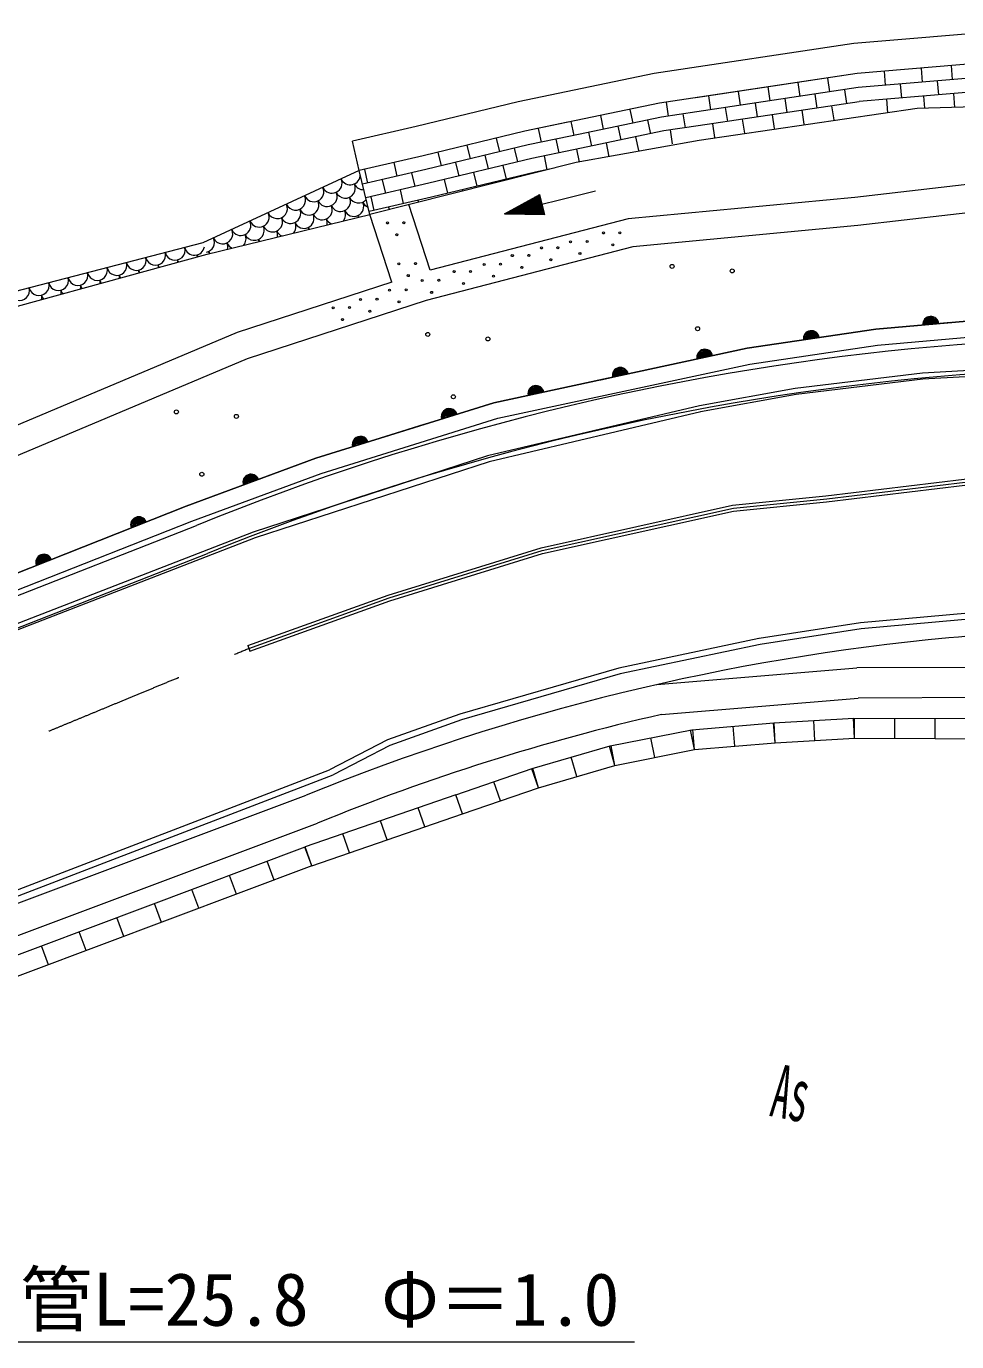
# Model space of a CAD drawing. Units: millimetres, scale not verified. Extents: x 40000 to 680000, y 20000 to 380000.
# Drawn here: x 328674 to 351843, y 296918 to 329664 of the extents above; entities that cross this region are included whole.
import ezdxf
from ezdxf.enums import TextEntityAlignment as Align

# ---------------------------------------------------------------- set-up
doc = ezdxf.new("R2010")
doc.units = ezdxf.units.MM
doc.header["$LTSCALE"] = 1000
doc.linetypes.add('CHAIN', pattern=[18.5, 12, -1.5, 3.5, -1.5])
doc.layers.add('M-BGD', color=7, linetype='Continuous', lineweight=13)
doc.layers.add('M-BMK', color=2, linetype='CHAIN', lineweight=13)
doc.styles.add('ＭＳ ゴシック', font='')
doc.styles.get('ＭＳ ゴシック').set_extended_font_data('MS Gothic')

msp = doc.modelspace()

# ---------------------------------------------------------------- linework, layer by layer
at = {"layer": 'M-BGD'}
for p, q in [((349367, 328488), (345346, 327886)), ((353210, 328462), (349391, 328139)), ((350034, 328544), (350064, 328196)), ((350956, 328622), (350985, 328273)), ((351703, 328685), (351733, 328337)), ((349391, 328138), (345374, 327536)), ((347141, 328155), (347193, 327809)), ((347883, 328266), (347935, 327920)), ((348625, 328377), (348677, 328031)), ((350437, 328227), (350467, 327878)), ((351359, 328305), (351388, 327956)), ((345346, 327886), (345346, 327885)), ((345658, 327933), (345710, 327586)), ((346400, 328044), (346452, 327697)), ((347564, 327864), (347616, 327518)), ((348306, 327975), (348358, 327629)), ((349048, 328086), (349099, 327740)), ((353223, 328112), (349416, 327789)), ((350093, 327847), (350122, 327511)), ((351015, 327925), (351040, 327624)), ((351762, 327988), (351791, 327645)), ((343704, 327597), (343775, 327255)), ((345374, 327536), (344494, 327404)), ((344604, 327775), (344656, 327429)), ((345027, 327484), (345079, 327138)), ((349416, 327787), (345401, 327186)), ((346081, 327642), (346132, 327296)), ((346822, 327753), (346874, 327407)), ((347245, 327462), (347297, 327116)), ((347987, 327573), (348039, 327227)), ((348729, 327684), (348780, 327338)), ((342158, 327276), (341086, 327053)), ((344495, 327404), (342229, 326933)), ((342236, 327292), (342307, 326949)), ((342970, 327444), (343041, 327102)), ((343408, 327178), (343479, 326835)), ((344142, 327331), (344214, 326988)), ((345401, 327186), (344550, 327059)), ((345762, 327240), (345813, 326894)), ((346503, 327351), (346555, 327005)), ((340377, 326881), (340459, 326541)), ((342229, 326933), (341175, 326714)), ((341424, 327123), (341495, 326780)), ((341862, 326857), (341933, 326514)), ((344551, 327058), (342300, 326590)), ((342674, 327025), (342745, 326683)), ((343847, 326912), (343918, 326569)), ((344708, 327083), (344760, 326736)), ((336966, 326073), (336797, 326803)), ((341175, 326714), (338624, 326098)), ((338919, 326529), (339001, 326189)), ((339648, 326705), (339730, 326365)), ((340823, 326629), (340905, 326289)), ((342300, 326590), (341263, 326374)), ((342378, 326606), (342445, 326284)), ((343112, 326759), (343183, 326418)), ((337823, 326271), (337902, 325931)), ((341263, 326375), (338695, 325755)), ((339365, 326277), (339447, 325937)), ((340094, 326453), (340176, 326113)), ((340541, 326201), (340623, 325861)), ((341566, 326437), (341637, 326095)), ((338624, 326098), (337048, 325733)), ((337092, 326102), (337171, 325761)), ((337536, 325846), (337616, 325505)), ((338267, 326015), (338346, 325674)), ((341352, 326037), (338765, 325412)), ((339083, 325849), (339165, 325508)), ((339812, 326025), (339894, 325685)), ((340988, 325949), (340993, 325926)), ((341821, 326133), (341352, 326035)), ((338695, 325755), (337130, 325392)), ((337981, 325590), (338060, 325249)), ((339530, 325596), (339538, 325561)), ((340259, 325773), (340266, 325743)), ((342844, 325556), (340586, 324998)), ((338765, 325412), (337212, 325052)), ((337250, 325420), (337329, 325079)), ((338734, 323590), (338201, 325226)), ((338425, 325333), (338437, 325285)), ((340586, 324998), (341462, 325481)), ((340949, 324991), (340904, 325173)), ((340974, 324991), (340926, 325186)), ((341000, 324990), (340949, 325198)), ((341026, 324990), (340971, 325211)), ((341052, 324989), (340994, 325223)), ((341078, 324989), (341017, 325236)), ((341104, 324988), (341039, 325248)), ((341130, 324988), (341062, 325261)), ((341156, 324987), (341085, 325273)), ((341181, 324987), (341107, 325286)), ((341207, 324986), (341130, 325298)), ((341233, 324986), (341153, 325311)), ((341259, 324985), (341175, 325323)), ((341285, 324985), (341198, 325336)), ((341311, 324984), (341221, 325348)), ((341337, 324984), (341243, 325361)), ((341363, 324983), (341266, 325373)), ((341388, 324983), (341289, 325386)), ((341414, 324982), (341311, 325398)), ((341440, 324982), (341334, 325411)), ((341466, 324981), (341357, 325423)), ((341492, 324981), (341379, 325436)), ((341518, 324980), (341402, 325448)), ((341544, 324980), (341425, 325461)), ((341570, 324979), (341447, 325473)), ((341586, 324979), (341462, 325481)), ((337777, 323298), (337228, 324982)), ((337695, 325164), (337709, 325102)), ((340586, 324998), (341586, 324979)), ((340612, 324998), (340609, 325011)), ((340638, 324997), (340632, 325023)), ((340664, 324997), (340654, 325036)), ((340690, 324996), (340677, 325048)), ((340716, 324996), (340700, 325061)), ((340741, 324995), (340722, 325073)), ((340767, 324995), (340745, 325086)), ((340793, 324994), (340768, 325098)), ((340819, 324994), (340790, 325111)), ((340845, 324993), (340813, 325123)), ((340871, 324993), (340836, 325136)), ((340897, 324992), (340858, 325148)), ((340923, 324992), (340881, 325161)), ((351696, 322287), (350700, 322199)), ((348719, 321958), (347729, 321813)), ((342979, 320867), (343957, 321077)), ((338577, 319751), (337622, 319452)), ((334737, 318487), (333798, 318142)), ((300315, 304492), (332911, 317238)), ((300593, 303795), (333189, 316541)), ((334192, 314248), (334243, 314107)), ((354355, 313709), (349355, 313691)), ((344372, 313276), (349355, 313691)), ((344488, 312533), (349388, 312941)), ((354292, 312959), (349388, 312941)), ((349299, 311943), (349269, 312442)), ((349299, 311943), (349301, 312443)), ((350302, 311940), (350303, 312440)), ((351304, 311937), (351306, 312437)), ((345313, 311657), (345216, 312147)), ((345313, 311657), (345271, 312155)), ((346318, 311742), (346276, 312240)), ((347323, 311826), (347281, 312325)), ((347323, 311826), (347294, 312326)), ((348311, 311885), (348282, 312384)), ((343333, 311262), (343194, 311742)), ((343333, 311262), (343235, 311753)), ((344323, 311460), (344225, 311950)), ((342380, 310986), (342240, 311466)), ((316452, 303563), (336226, 311152)), ((341427, 310709), (341264, 311182)), ((341427, 310709), (341287, 311189)), ((316503, 303421), (336316, 311030)), ((340479, 310383), (340316, 310856)), ((302857, 298239), (335643, 310522)), ((339369, 310529), (335619, 309234)), ((339532, 310057), (339369, 310530)), ((339532, 310057), (339369, 310529)), ((338594, 309733), (338431, 310206)), ((303121, 297537), (335926, 309827)), ((335782, 308762), (339532, 310057)), ((337657, 309409), (337494, 309882)), ((336719, 309086), (336556, 309558)), ((335782, 308762), (335606, 309230)), ((335782, 308762), (335619, 309234)), ((334846, 308411), (334670, 308879)), ((333910, 308059), (333734, 308527)), ((332974, 307708), (332798, 308176)), ((332038, 307357), (331862, 307825)), ((331102, 307005), (330926, 307474)), ((330166, 306654), (329990, 307122)), ((329229, 306303), (329054, 306771)), ((321317, 296918), (343817, 296918))]:
    msp.add_line(p, q, dxfattribs=at)
for points in [[(374675, 329353), (372730, 328679), (371627, 328416), (369916, 328254), (369068, 328417), (364540, 329169), (357932, 329664), (353158, 329561), (349279, 329233), (344306, 328489), (340922, 327784), (338381, 327171), (336797, 326803)], [(374921, 328645), (372940, 327958), (371749, 327674), (369880, 327497), (368936, 327679), (364450, 328424), (357912, 328914), (353198, 328812), (349367, 328488), (344438, 327750), (341086, 327053), (338553, 326441), (336966, 326073)], [(374884, 327425), (372969, 326761), (371352, 326483), (370544, 326436), (370294, 326350), (362115, 327482), (356004, 327764), (350860, 327619), (345430, 326825), (342366, 326270), (337228, 324982), (336966, 326073)], [(336966, 326073), (333073, 324270), (326218, 322496), (321553, 321372), (318470, 320690), (312544, 318548), (312719, 317993)], [(369611, 324610), (365419, 325323), (360409, 325723), (353965, 325939), (349309, 325403), (343658, 324867), (338734, 323590)], [(380860, 323432), (374615, 322839), (369795, 323869), (365333, 324628), (360370, 325024), (353993, 325238), (349382, 324706), (343779, 324176), (338631, 322840), (334171, 321386), (318210, 314666), (309930, 311337)], [(312719, 317993), (318666, 320124), (321740, 320855), (326384, 322132), (333179, 323989), (337228, 324982)], [(337777, 323298), (333926, 322043), (317943, 315314), (309156, 311781)], [(310516, 308882), (319095, 312270), (327929, 315855), (332651, 317720), (335884, 318909), (340315, 320294), (346621, 321650), (349827, 322122), (352569, 322364), (358685, 322481), (364440, 321942), (369290, 321216), (374192, 320126)], [(374192, 320126), (369290, 321216), (364440, 321942), (358685, 322481), (352569, 322364), (349827, 322122), (346621, 321650), (340315, 320294), (335884, 318909), (332651, 317720), (327929, 315855), (319095, 312270), (310516, 308882)], [(310663, 308510), (319243, 311899), (328078, 315484), (332794, 317346), (336013, 318530), (340417, 319907), (346692, 321256), (349874, 321724), (352590, 321964), (358670, 322081), (364392, 321545), (369217, 320822), (374106, 319735)], [(380622, 317832), (379091, 318131), (372938, 319325), (368329, 320126), (364515, 320726), (359880, 321157), (355360, 321274), (350988, 321032), (347820, 320645), (345436, 320215)], [(380616, 317680), (379062, 317984), (372911, 319178), (368305, 319978), (364496, 320577), (359871, 321007), (355362, 321124), (351001, 320882), (347842, 320497), (345463, 320067)], [(345436, 320215), (340159, 318967), (334320, 317070), (310570, 307863), (302449, 304675), (297767, 302871), (293024, 301173), (288399, 299676), (285634, 298876)], [(345470, 320069), (340200, 318822), (334370, 316929), (310625, 307723), (302503, 304535), (297819, 302730), (293072, 301031), (288443, 299533), (285676, 298732)], [(334192, 314248), (337682, 315506), (341493, 316682), (346261, 317742), (348587, 317973), (352030, 318387), (355855, 318546), (359464, 318471), (362664, 318219), (366718, 317639), (371624, 316741)], [(334243, 314107), (337729, 315364), (341532, 316537), (346285, 317593), (348603, 317824), (352042, 318238), (355856, 318396), (359456, 318322), (362648, 318070), (366694, 317491), (371597, 316593)], [(380372, 311948), (373844, 313132), (368567, 314059), (363631, 314790), (359259, 315244), (354359, 315253), (349447, 314811), (346927, 314425)], [(380365, 311797), (373818, 312984), (368543, 313911), (363612, 314641), (359251, 315094), (354366, 315103), (349465, 314662), (346950, 314277)], [(346919, 314424), (343430, 313686), (339466, 312541), (337667, 311899), (336226, 311152)], [(346950, 314277), (343466, 313541), (339512, 312398), (337727, 311761), (336316, 311030)], [(339369, 310530), (341275, 311186), (343214, 311748), (345243, 312153), (347288, 312325), (349285, 312443), (353325, 312430), (355335, 312318), (357362, 312052), (358376, 311826), (360302, 311039), (361242, 310501), (362897, 309196), (363579, 308333), (364114, 307434), (364596, 306468), (364998, 304391), (364619, 300224)], [(339532, 310057), (341427, 310709), (343333, 311262), (345313, 311657), (347323, 311826), (349299, 311943), (353310, 311930), (355289, 311819), (357275, 311559), (358226, 311347), (360082, 310589), (360962, 310085), (362541, 308839), (363166, 308049), (363675, 307194), (364118, 306306), (364494, 304366), (364121, 300269)], [(335606, 309230), (319693, 303258), (315934, 301883)], [(335782, 308762), (319867, 302790), (316105, 301413)]]:
    msp.add_lwpolyline(points, dxfattribs=at)
for centre, radius in [((337666, 324768), 25), ((338078, 324775), 25), ((343046, 324519), 25), ((343457, 324525), 25), ((337901, 324476), 25), ((342227, 324301), 25), ((342639, 324308), 25), ((343281, 324226), 25), ((340777, 323955), 25), ((341189, 323962), 25), ((341501, 324146), 25), ((341736, 323854), 25), ((341913, 324153), 25), ((342462, 324009), 25), ((337952, 323749), 25), ((338364, 323756), 25), ((339326, 323556), 25), ((339737, 323563), 25), ((340074, 323734), 25), ((340485, 323740), 25), ((341012, 323663), 25), ((344756, 323688), 50), ((346252, 323575), 50), ((338187, 323457), 25), ((338533, 323334), 25), ((338944, 323341), 25), ((339560, 323264), 25), ((340309, 323441), 25), ((336996, 322862), 25), ((337407, 322869), 25), ((337720, 323098), 25), ((338131, 323104), 25), ((338768, 323041), 25), ((336313, 322654), 25), ((336725, 322661), 25), ((337231, 322569), 25), ((337955, 322805), 25), ((336548, 322362), 25), ((338672, 321993), 50), ((340168, 321881), 50), ((345392, 322136), 50), ((339308, 320441), 50), ((332410, 320065), 50), ((333906, 319953), 50), ((333045, 318513), 50)]:
    msp.add_circle(centre, radius, dxfattribs=at)
for centre, radius, start, end in [((336286, 325758), 250, 204.8521, 24.8521), ((336739, 325968), 250, 204.8521, 2.2356), ((335832, 325548), 250, 204.8527, 24.8515), ((336164, 325426), 250, 204.8527, 24.8515), ((336618, 325636), 250, 204.8519, 24.8523), ((337071, 325846), 250, 204.8521, 272.1889), ((334925, 325127), 250, 204.8519, 24.8522), ((335378, 325337), 250, 204.8519, 24.8523), ((335710, 325216), 250, 204.8521, 24.8521), ((336042, 325094), 250, 204.8521, 24.8521), ((336496, 325304), 250, 204.8521, 24.8521), ((336828, 325182), 250, 204.8521, 24.8521), ((336950, 325514), 250, 204.8521, 319.4953), ((337281, 325392), 250, 204.8521, 247.3888), ((334471, 324917), 250, 204.8527, 24.8515), ((334803, 324795), 250, 204.8521, 24.8521), ((335257, 325005), 250, 204.8527, 24.8515), ((335588, 324884), 250, 204.8527, 24.8515), ((335920, 324762), 250, 350.729, 24.8521), ((336374, 324972), 250, 204.8521, 244.6448), ((336374, 324972), 250, 322.9094, 24.8521), ((336706, 324850), 250, 14.5559, 24.8521), ((337160, 325060), 250, 204.8521, 215.5294), ((333564, 324497), 250, 204.8519, 24.8523), ((334017, 324707), 250, 204.8521, 24.8521), ((334349, 324585), 250, 204.8519, 24.8523), ((335135, 324674), 250, 204.8521, 246.5839), ((334681, 324463), 250, 349.4205, 24.8521), ((335135, 324674), 250, 320.9704, 24.8521), ((335920, 324762), 250, 204.8521, 216.8253), ((335467, 324552), 250, 13.3578, 24.8521), ((333110, 324287), 250, 281.3654, 24.8521), ((333895, 324375), 250, 204.8521, 248.6135), ((333442, 324165), 250, 348.0984, 24.8521), ((333895, 324375), 250, 318.9407, 24.8521), ((334227, 324253), 250, 12.1596, 24.8521), ((334681, 324463), 250, 204.8521, 218.1337), ((331410, 323839), 250, 194.5083, 14.5083), ((331894, 323965), 250, 194.5083, 14.5083), ((332378, 324090), 250, 194.5083, 14.5083), ((332862, 324215), 250, 194.5083, 350.7539), ((332683, 323910), 250, 2.5487, 14.5083), ((333167, 324036), 250, 194.5083, 206.4335), ((332988, 323955), 250, 10.9606, 24.8521), ((333442, 324165), 250, 204.8521, 219.4558), ((330442, 323589), 250, 194.5083, 14.5083), ((330926, 323714), 250, 194.5083, 14.5083), ((331231, 323535), 250, 357.7054, 14.5083), ((331715, 323660), 250, 194.5083, 211.242), ((331715, 323660), 250, 359.3324, 14.5083), ((332199, 323785), 250, 194.5083, 209.6281), ((332199, 323785), 250, 0.9463, 14.5083), ((332683, 323910), 250, 194.5083, 208.0257), ((328990, 323213), 250, 194.5083, 14.5083), ((329474, 323338), 250, 194.5083, 14.5083), ((329958, 323464), 250, 194.5083, 14.5083), ((329778, 323159), 250, 352.7284, 14.5083), ((330263, 323284), 250, 194.5083, 216.1691), ((330263, 323284), 250, 354.4053, 14.5083), ((330747, 323409), 250, 194.5083, 214.5108), ((330747, 323409), 250, 356.0636, 14.5083), ((331231, 323535), 250, 194.5083, 212.869), ((328506, 323088), 250, 194.5083, 14.5083), ((328810, 322908), 250, 349.3104, 14.5083), ((329294, 323034), 250, 194.5083, 219.5436), ((329294, 323034), 250, 351.0309, 14.5083), ((329778, 323159), 250, 194.5083, 217.846), ((351198, 322243), 200, 5.0492, 185.0492), ((351198, 322243), 200, 5.0492, 185.0492), ((351198, 322243), 175, 5.0492, 185.0492), ((351198, 322243), 150, 5.0492, 185.0492), ((351198, 322243), 125, 5.0492, 185.0492), ((351198, 322243), 100, 5.0492, 185.0492), ((351198, 322243), 75, 5.0492, 185.0492), ((351198, 322243), 50, 5.0492, 185.0492), ((351198, 322243), 25, 5.0492, 185.0492), ((348224, 321886), 200, 8.3762, 188.3761), ((348224, 321886), 200, 8.3762, 188.3761), ((348224, 321886), 175, 8.3762, 188.3761), ((348224, 321886), 150, 8.3762, 188.3761), ((348224, 321886), 125, 8.3762, 188.3761), ((348224, 321886), 100, 8.3762, 188.3761), ((348224, 321886), 75, 8.3762, 188.3761), ((348224, 321886), 50, 8.3762, 188.3761), ((348224, 321886), 25, 8.3762, 188.3761), ((356874, 258432), 63500, 78.96523, 95.5701), ((356874, 258432), 63500, 95.5701, 112.17012), ((345570, 321424), 200, 12.1284, 192.1284), ((345570, 321424), 200, 12.1284, 192.1284), ((345570, 321424), 175, 12.1284, 192.1284), ((345570, 321424), 150, 12.1284, 192.1284), ((345570, 321424), 125, 12.1284, 192.1284), ((345570, 321424), 100, 12.1284, 192.1284), ((345570, 321424), 75, 12.1284, 192.1284), ((345570, 321424), 50, 12.1284, 192.1284), ((345570, 321424), 25, 12.1284, 192.1284), ((343468, 320972), 200, 12.1284, 192.1284), ((343468, 320972), 200, 12.1284, 192.1284), ((343468, 320972), 175, 12.1284, 192.1284), ((343468, 320972), 150, 12.1284, 192.1284), ((343468, 320972), 125, 12.1284, 192.1284), ((343468, 320972), 100, 12.1284, 192.1284), ((343468, 320972), 75, 12.1284, 192.1284), ((343468, 320972), 50, 12.1284, 192.1284), ((343468, 320972), 25, 12.1284, 192.1284), ((356874, 258432), 62750, 78.96523, 95.5701), ((356874, 258432), 62750, 95.5701, 112.17497), ((341366, 320520), 200, 12.1284, 192.1284), ((341366, 320520), 200, 12.1284, 192.1284), ((341366, 320520), 175, 12.1284, 192.1284), ((341366, 320520), 150, 12.1284, 192.1284), ((341366, 320520), 125, 12.1284, 192.1284), ((341366, 320520), 100, 12.1284, 192.1284), ((341366, 320520), 75, 12.1284, 192.1284), ((341366, 320520), 50, 12.1284, 192.1284), ((341366, 320520), 25, 12.1284, 192.1284), ((339207, 319948), 200, 17.3641, 197.3641), ((339207, 319948), 200, 17.3641, 197.3641), ((339207, 319948), 175, 17.3641, 197.3641), ((339207, 319948), 150, 17.3641, 197.3641), ((339207, 319948), 125, 17.3641, 197.3641), ((339207, 319948), 100, 17.3641, 197.3641), ((339207, 319948), 75, 17.3641, 197.3641), ((339207, 319948), 50, 17.3641, 197.3641), ((339207, 319948), 25, 17.3641, 197.3641), ((336992, 319255), 200, 17.3641, 197.3641), ((336992, 319255), 200, 17.3641, 197.3641), ((336992, 319255), 175, 17.3641, 197.3641), ((336992, 319255), 150, 17.3641, 197.3641), ((336992, 319255), 125, 17.3641, 197.3641), ((336992, 319255), 100, 17.3641, 197.3641), ((336992, 319255), 75, 17.3641, 197.3641), ((336992, 319255), 50, 17.3641, 197.3641), ((336992, 319255), 25, 17.3641, 197.3641), ((334268, 318314), 200, 20.1906, 200.1906), ((334268, 318314), 200, 20.1906, 200.1906), ((334268, 318314), 175, 20.1906, 200.1906), ((334268, 318314), 150, 20.1906, 200.1906), ((334268, 318314), 125, 20.1906, 200.1906), ((334268, 318314), 100, 20.1906, 200.1906), ((334268, 318314), 75, 20.1906, 200.1906), ((334268, 318314), 50, 20.1906, 200.1906), ((334268, 318314), 25, 20.1906, 200.1906), ((331471, 317254), 200, 21.5494, 201.5494), ((331471, 317254), 200, 21.5494, 201.5494), ((331471, 317254), 175, 21.5494, 201.5494), ((331471, 317254), 150, 21.5494, 201.5494), ((331471, 317254), 125, 21.5494, 201.5494), ((331471, 317254), 100, 21.5494, 201.5494), ((331471, 317254), 75, 21.5494, 201.5494), ((331471, 317254), 50, 21.5494, 201.5494), ((331471, 317254), 25, 21.5494, 201.5494), ((329110, 316321), 200, 21.5494, 201.5494), ((329110, 316321), 200, 21.5494, 201.5494), ((329110, 316321), 175, 21.5494, 201.5494), ((329110, 316321), 150, 21.5494, 201.5494), ((329110, 316321), 125, 21.5494, 201.5494), ((329110, 316321), 100, 21.5494, 201.5494), ((329110, 316321), 75, 21.5494, 201.5494), ((329110, 316321), 50, 21.5494, 201.5494), ((329110, 316321), 25, 21.5494, 201.5494), ((356874, 258432), 56250, 95.3314, 112.175), ((356874, 258432), 56250, 87.5163, 95.3314), ((356874, 258432), 55500, 102.8953, 112.175)]:
    msp.add_arc(centre, radius, start, end, dxfattribs=at)
at = {"layer": 'M-BMK'}
msp.add_lwpolyline([(334217, 314178), (337707, 315436), (341519, 316612), (346287, 317671), (348612, 317902), (352055, 318317), (355880, 318476), (359489, 318401), (362690, 318149), (366744, 317569), (372364, 316540)], dxfattribs=at)
msp.add_open_spline([(316758, 306960), (325488, 310569), (325488, 310569), (334217, 314178)], degree=3, dxfattribs=at)

# ---------------------------------------------------------------- texts
at = {"layer": 'M-BGD', "style": 'ＭＳ ゴシック', "width": 0.5}
msp.add_text('As', height=1320, rotation=349.107, dxfattribs=at).set_placement((347080, 302154), align=Align.BOTTOM_LEFT)
at = {"layer": 'M-BGD', "style": 'ＭＳ ゴシック'}
msp.add_text('ヒューム管L=25.8\u3000Φ＝1.0', height=1320, dxfattribs=at).set_placement((321317, 296918), align=Align.BOTTOM_LEFT)

doc.saveas('drawing.dxf')
